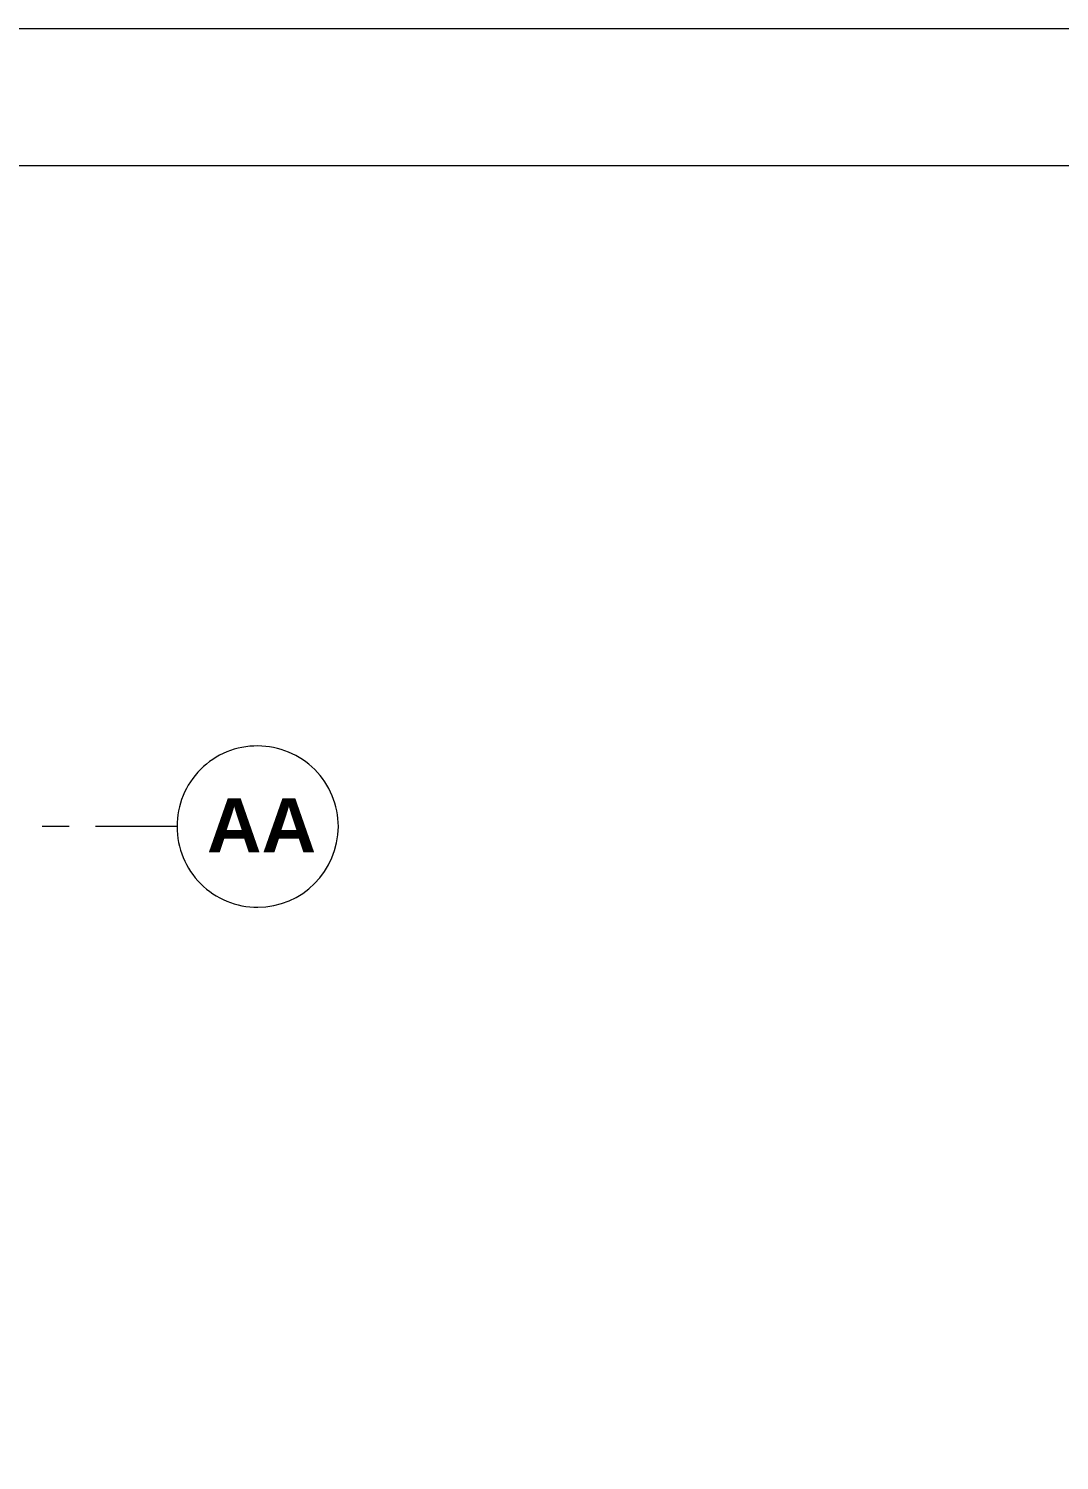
# Model space of a CAD drawing. Header units: metres. Extents: x -2 to 237, y -8 to 52.
# Drawn here: x 61.45 to 67.55, y 43.7 to 52.16 of the extents above; entities that cross this region are included whole.
import ezdxf

# ---------------------------------------------------------------- set-up
doc = ezdxf.new("R2010")
doc.units = ezdxf.units.M
doc.layers.add('PDF3_Geometry', color=7, linetype='Continuous', lineweight=0, true_color=0xaaaaaa)
doc.layers.add('PDF3_Text', color=7, linetype='Continuous', lineweight=0)
doc.layers.add('pie de plano', color=7, linetype='Continuous', lineweight=0)
doc.styles.add('PDF Helvetica Bold', font='')
doc.styles.get('PDF Helvetica Bold').set_extended_font_data('Helvetica', bold=True)

msp = doc.modelspace()

# ---------------------------------------------------------------- linework, layer by layer
at = {"layer": 'PDF3_Geometry', "lineweight": 0}
msp.add_lwpolyline([(62.8064, 47.9201, 0.418116), (62.3292, 47.4434, 0.414512), (62.8064, 46.9668, 0.411084), (63.2828, 47.4434, 0.414699)], format="xyb", close=True, dxfattribs=at)
for points in [[(61.6922, 47.4434), (61.5322, 47.4434)], [(62.3252, 47.4434), (61.8481, 47.4434)]]:
    msp.add_lwpolyline(points, dxfattribs=at)
at = {"layer": 'pie de plano', "color": 7, "lineweight": 9}
msp.add_lwpolyline([(87.9143, 52.1594), (87.9143, -7.8416), (-2.0899, -7.8416), (-2.0899, 52.1594)], close=True, dxfattribs=at)
msp.add_lwpolyline([(87.4372, 51.3482), (-0.9899, 51.3482), (-0.9899, -7.1771), (87.4372, -7.1771)], dxfattribs=at)

# ---------------------------------------------------------------- texts
at = {"layer": 'PDF3_Text', "color": 253, "lineweight": 0, "true_color": 0xaaaaaa, "insert": (62.5059, 47.451), "char_height": 0.3202, "attachment_point": 4, "style": 'PDF Helvetica Bold'}
msp.add_mtext('AA', dxfattribs=at)

doc.saveas('drawing.dxf')
